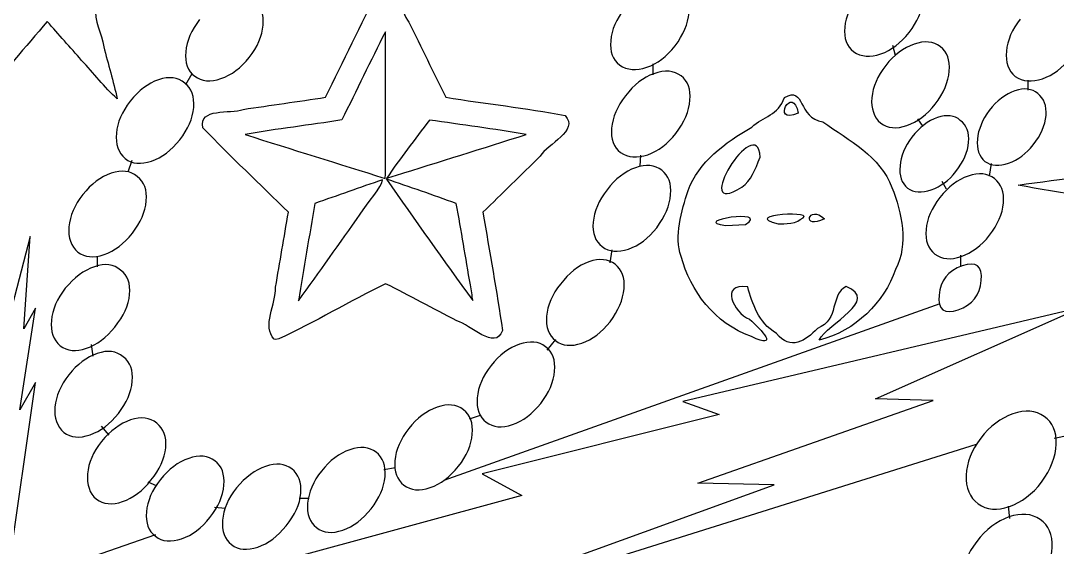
# Model space of a CAD drawing. Extents: x 0 to 11.4, y 1.1 to 23.5.
# Drawn here: x 4.233 to 8.34, y 9.195 to 11.283 of the extents above; entities that cross this region are included whole.
import ezdxf

# ---------------------------------------------------------------- set-up
doc = ezdxf.new("R2010")
doc.units = 0
doc.layers.add('White_Bulbs', color=7, linetype='CONTINUOUS')

msp = doc.modelspace()

# ---------------------------------------------------------------- linework, layer by layer
at = {"layer": 'White_Bulbs', "color": 7}
for points in [[(5.193628, 11.26519)], [(4.474612, 11.125246)], [(7.911596, 11.083122)], [(6.884508, 10.967328)], [(4.918428, 10.938297)], [(5.678913, 10.947866)], [(7.313717, 10.915873)], [(8.294985, 10.906372)], [(7.988351, 10.800483)], [(7.162599, 10.74149)], [(5.718356, 10.669053)], [(4.73068, 10.567832)], [(6.807959, 10.593105)], [(8.126238, 10.560031)], [(5.578484, 10.5154)], [(7.321174, 10.494592)], [(7.418008, 10.497355)], [(4.29151, 9.848374), (4.230348, 9.739946), (4.291831, 10.142484), (4.245044, 10.060629), (4.271167, 10.427266), (4.101206, 9.781027), (4.14755, 9.823337), (4.051415, 9.436235), (4.113299, 9.476696), (4.023238, 9.078587), (4.185415, 9.100427)], [(6.014544, 10.234959)], [(8.038579, 10.252233)], [(4.664584, 10.197219)], [(6.623378, 10.22022)], [(7.217537, 9.441856), (6.915653, 9.44931), (7.847749, 9.776252), (7.619149, 9.783194), (8.434072, 10.144958), (6.856496, 9.772689), (6.999903, 9.72164), (6.061386, 9.486499), (6.218539, 9.400064), (5.263368, 9.139373), (5.494909, 8.816932)], [(7.227883, 10.042204)], [(6.348179, 9.893328)], [(4.675146, 9.853078)], [(6.022265, 9.643775)], [(4.807654, 9.58969)], [(8.335338, 9.604057)], [(5.676367, 9.475145)], [(5.038018, 9.440896)], [(5.342793, 9.409136)], [(8.319331, 9.19487)]]:
    msp.add_lwpolyline(points, close=True, dxfattribs=at)
for points in [[(7.687363, 11.185455), (7.697842, 11.145636)], [(6.738054, 11.068099), (6.738054, 11.112107)], [(4.910682, 11.072289), (4.885535, 11.02828)], [(8.223839, 11.007324), (8.223839, 11.04714)], [(7.785856, 10.894158), (7.806813, 10.862723)], [(4.673879, 10.728602), (4.657113, 10.682497)], [(6.68776, 10.705549), (6.689855, 10.749558)], [(8.07086, 10.665731), (8.079242, 10.716027)], [(7.882254, 10.64687), (7.89902, 10.615434)], [(7.026983, 10.47088), (7.103942, 10.473999)], [(4.535568, 10.349287), (4.535568, 10.307373)], [(6.568309, 10.322043), (6.576692, 10.374434)], [(7.955601, 10.353477), (7.955601, 10.307372)], [(7.873872, 10.160676), (5.90934, 9.459956)], [(5.255251, 10.020685), (5.244184, 10.018202), (5.237919, 10.019957)], [(4.512516, 9.999312), (4.518804, 9.953207)], [(6.318932, 9.976258), (6.352462, 10.018171)], [(6.010877, 9.703823), (6.054885, 9.718492)], [(8.326969, 9.626964), (8.830724, 9.730781)], [(4.552333, 9.674483), (4.581672, 9.638858)], [(6.229121, 9.040675), (8.019874, 9.603669)], [(5.671388, 9.50264), (5.717491, 9.511022)], [(4.736747, 9.45444), (4.770276, 9.43977)], [(5.336091, 9.389474), (5.375907, 9.389475)], [(5.000793, 9.353848), (5.044801, 9.349656)], [(8.151676, 9.308706), (8.14657, 9.358061)], [(3.749715, 8.890705), (4.768181, 9.244872)]]:
    msp.add_lwpolyline(points, dxfattribs=at)
for points in [[(5.654345, 11.408076), (5.723859, 11.449002), (5.736811, 11.316187), (5.771064, 11.276509)], [(5.440809, 10.978835), (5.511919, 11.12194), (5.579397, 11.26703), (5.654345, 11.408076)], [(7.552562, 11.384213), (7.519627, 11.342393), (7.501266, 11.299752), (7.497478, 11.256287)], [(4.531786, 11.336455), (4.518477, 11.282981), (4.557293, 11.232482), (4.561891, 11.17934)], [(5.193628, 11.26519), (5.197416, 11.308653), (5.185579, 11.340867), (5.158116, 11.361829)], [(7.752511, 11.235453), (7.785447, 11.277273), (7.803807, 11.319914), (7.807595, 11.363379)], [(6.625564, 11.331087), (6.592629, 11.289266), (6.574268, 11.246624), (6.57048, 11.203161)], [(6.825514, 11.182326), (6.858659, 11.22656), (6.877126, 11.27041), (6.880914, 11.313874)], [(4.338367, 11.279474), (4.251107, 11.178427), (4.166266, 11.075279), (4.076954, 10.976017)], [(4.474612, 11.125246), (4.429197, 11.176655), (4.383782, 11.228065), (4.338367, 11.279474)], [(4.942079, 11.287226), (4.909144, 11.245407), (4.890783, 11.202765), (4.886995, 11.159301)], [(5.138544, 11.137264), (5.171479, 11.179084), (5.18984, 11.221725), (5.193628, 11.26519)], [(5.771064, 11.276509), (5.819864, 11.177357), (5.868372, 11.078061), (5.917024, 10.978835)], [(7.497478, 11.256287), (7.49369, 11.212824), (7.505527, 11.18061), (7.53299, 11.159648)], [(8.19317, 11.28926), (8.160236, 11.247441), (8.141875, 11.204799), (8.138086, 11.161334)], [(5.677796, 11.238822), (5.619716, 11.122686), (5.563138, 11.005707), (5.505488, 10.889315)], [(5.678918, 10.947867), (5.678689, 11.044851), (5.679231, 11.141851), (5.677796, 11.238822)], [(7.640389, 11.151066), (7.682203, 11.165508), (7.719577, 11.193634), (7.752511, 11.235453)], [(4.561891, 11.17934), (4.579651, 11.110438), (4.600219, 11.042245), (4.615601, 10.972742)], [(6.57048, 11.203161), (6.566693, 11.159697), (6.57853, 11.127483), (6.605993, 11.106521)], [(6.713393, 11.097939), (6.755205, 11.11238), (6.79258, 11.140507), (6.825514, 11.182326)], [(7.772168, 11.189547), (7.730356, 11.175105), (7.69298, 11.146978), (7.660047, 11.105158)], [(7.876083, 11.179761), (7.848621, 11.200724), (7.813982, 11.203986), (7.772168, 11.189547)], [(7.911596, 11.083122), (7.915384, 11.126586), (7.903546, 11.1588), (7.876083, 11.179761)], [(4.886995, 11.159301), (4.883206, 11.115836), (4.895043, 11.083624), (4.922507, 11.062662)], [(5.026423, 11.052876), (5.068236, 11.067318), (5.10561, 11.095444), (5.138544, 11.137264)], [(7.53299, 11.159648), (7.562776, 11.139487), (7.598576, 11.136627), (7.640389, 11.151066)], [(8.138086, 11.161334), (8.134299, 11.11787), (8.146031, 11.08445), (8.173282, 11.061074)], [(8.280683, 11.052492), (8.322496, 11.066933), (8.359871, 11.09506), (8.392806, 11.136879)], [(4.615601, 10.972742), (4.564095, 11.018844), (4.521906, 11.074896), (4.474612, 11.125246)], [(6.605993, 11.106521), (6.635779, 11.08636), (6.671578, 11.083499), (6.713393, 11.097939)], [(6.848996, 11.063968), (6.821532, 11.084929), (6.785732, 11.08779), (6.741595, 11.072549)], [(7.660047, 11.105158), (7.627112, 11.06334), (7.608751, 11.020698), (7.604963, 10.977233)], [(4.779316, 11.048345), (4.737504, 11.033903), (4.700129, 11.005776), (4.667194, 10.963956)], [(4.882915, 11.034936), (4.855664, 11.058315), (4.821131, 11.062784), (4.779316, 11.048345)], [(4.922507, 11.062662), (4.94997, 11.041698), (4.984609, 11.038437), (5.026423, 11.052876)], [(6.741595, 11.072549), (6.699782, 11.058108), (6.662303, 11.028773), (6.629158, 10.984539)], [(6.884508, 10.967328), (6.888296, 11.010792), (6.876459, 11.043005), (6.848996, 11.063968)], [(7.856196, 10.951574), (7.889341, 10.995808), (7.907808, 11.039657), (7.911596, 11.083122)], [(8.173282, 11.061074), (8.203069, 11.040913), (8.238869, 11.038052), (8.280683, 11.052492)], [(4.918428, 10.938297), (4.922215, 10.981762), (4.910378, 11.013974), (4.882915, 11.034936)], [(7.313717, 10.915873), (7.292125, 11.035936), (7.20106, 10.866323), (7.313717, 10.915873)], [(7.258766, 10.978156), (7.341948, 11.026039), (7.309272, 10.896413), (7.411316, 10.881663)], [(8.26201, 10.993348), (8.238982, 11.0135), (8.208885, 11.017159), (8.171717, 11.004325)], [(4.667194, 10.963956), (4.63426, 10.922137), (4.615899, 10.879495), (4.612111, 10.836032)], [(5.114153, 10.930977), (5.22302, 10.94704), (5.331974, 10.962554), (5.440809, 10.978835)], [(5.917024, 10.978835), (6.074539, 10.953678), (6.233707, 10.936247), (6.390219, 10.906526)], [(6.629158, 10.984539), (6.596223, 10.94272), (6.577862, 10.900078), (6.574075, 10.856614)], [(6.829108, 10.835781), (6.862254, 10.880015), (6.88072, 10.923864), (6.884508, 10.967328)], [(7.129352, 10.86046), (7.17271, 10.902993), (7.236531, 10.907531), (7.258766, 10.978156)], [(7.604963, 10.977233), (7.601175, 10.933769), (7.612907, 10.900349), (7.64016, 10.876972)], [(8.171717, 11.004325), (8.134549, 10.99149), (8.100765, 10.96577), (8.070363, 10.927167)], [(8.294985, 10.906372), (8.298352, 10.945006), (8.28736, 10.973998), (8.26201, 10.993348)], [(4.863344, 10.810372), (4.896278, 10.852191), (4.91464, 10.894833), (4.918428, 10.938297)], [(4.954989, 10.858146), (4.93794, 10.9397), (5.06205, 10.911734), (5.114153, 10.930977)], [(5.677395, 10.657104), (5.679336, 10.753998), (5.678602, 10.850951), (5.678913, 10.947866)], [(7.162599, 10.74149), (7.150731, 10.931822), (6.878632, 10.48849), (7.089608, 10.622345)], [(7.744074, 10.867186), (7.785888, 10.881628), (7.823262, 10.909756), (7.856196, 10.951574)], [(8.070363, 10.927167), (8.042285, 10.889368), (8.026562, 10.85115), (8.023196, 10.812516)], [(5.505488, 10.889315), (5.377773, 10.868817), (5.249194, 10.853618), (5.121762, 10.831536)], [(5.85252, 10.888845), (5.795364, 10.812706), (5.734338, 10.735245), (5.682457, 10.657549)], [(6.235491, 10.83161), (6.108245, 10.853213), (5.980166, 10.86974), (5.85252, 10.888845)], [(6.390219, 10.906526), (6.446031, 10.8458), (6.320044, 10.794634), (6.291018, 10.745303)], [(7.411316, 10.881663), (7.515241, 10.808169), (7.638339, 10.744117), (7.684706, 10.621768)], [(7.865084, 10.898437), (7.827916, 10.885602), (7.794131, 10.859882), (7.763731, 10.821279)], [(7.955376, 10.887459), (7.932348, 10.907612), (7.902251, 10.911271), (7.865084, 10.898437)], [(7.988352, 10.800483), (7.991719, 10.839118), (7.980727, 10.86811), (7.955376, 10.887459)], [(8.244333, 10.790515), (8.274733, 10.829118), (8.291617, 10.867737), (8.294985, 10.906372)], [(5.293473, 10.522923), (5.181343, 10.635355), (5.064476, 10.743161), (4.954989, 10.858146)], [(6.574075, 10.856614), (6.570287, 10.813151), (6.582124, 10.780937), (6.609587, 10.759975)], [(6.876681, 10.609674), (6.919828, 10.721823), (7.022976, 10.800821), (7.129352, 10.86046)], [(7.64016, 10.876972), (7.667622, 10.85601), (7.702259, 10.852747), (7.744074, 10.867186)], [(4.612111, 10.836032), (4.608323, 10.792568), (4.620055, 10.759146), (4.647307, 10.735769)], [(4.751222, 10.725983), (4.793035, 10.740425), (4.83041, 10.768553), (4.863344, 10.810372)], [(5.121762, 10.831536), (5.306765, 10.772749), (5.492204, 10.715298), (5.677395, 10.657104)], [(5.718356, 10.669055), (5.890746, 10.723191), (6.063502, 10.776254), (6.235491, 10.83161)], [(6.716987, 10.751393), (6.758799, 10.765834), (6.796174, 10.793962), (6.829108, 10.835781)], [(7.763731, 10.821279), (7.735652, 10.78348), (7.719931, 10.745262), (7.716563, 10.706627)], [(7.937697, 10.684626), (7.9681, 10.723229), (7.984983, 10.761848), (7.988351, 10.800483)], [(8.023196, 10.812516), (8.019829, 10.773881), (8.029659, 10.744487), (8.052686, 10.724334)], [(6.609587, 10.759975), (6.639373, 10.739814), (6.675172, 10.736954), (6.716987, 10.751393)], [(8.14678, 10.718184), (8.183948, 10.731019), (8.216465, 10.755129), (8.244333, 10.790515)], [(4.647307, 10.735769), (4.67477, 10.714806), (4.709408, 10.711545), (4.751222, 10.725983)], [(6.291018, 10.745303), (6.215414, 10.671252), (6.139841, 10.597171), (6.064393, 10.522958)], [(7.089608, 10.622345), (7.126868, 10.64823), (7.142259, 10.69059), (7.162599, 10.74149)], [(8.052686, 10.724334), (8.078248, 10.707399), (8.109612, 10.70535), (8.14678, 10.718184)], [(4.591568, 10.677878), (4.549755, 10.663436), (4.51238, 10.63531), (4.479446, 10.59349)], [(4.695167, 10.66447), (4.667915, 10.687848), (4.633382, 10.692318), (4.591568, 10.677878)], [(6.668531, 10.699529), (6.626718, 10.685087), (6.589238, 10.655754), (6.556094, 10.61152)], [(6.772446, 10.689745), (6.744984, 10.710707), (6.710345, 10.713969), (6.668531, 10.699529)], [(6.807959, 10.593105), (6.811747, 10.63657), (6.799909, 10.668783), (6.772446, 10.689745)], [(7.716563, 10.706627), (7.713196, 10.667993), (7.723026, 10.6386), (7.746053, 10.618446)], [(7.840144, 10.612296), (7.877313, 10.62513), (7.90983, 10.649242), (7.937697, 10.684626)], [(8.090724, 10.656671), (8.063261, 10.677634), (8.028623, 10.680895), (7.986809, 10.666456)], [(8.184067, 10.630866), (8.359331, 10.654256), (8.534973, 10.677316), (8.709748, 10.70386)], [(4.73068, 10.567832), (4.734467, 10.611296), (4.72263, 10.643508), (4.695167, 10.66447)], [(5.666739, 10.651535), (5.577143, 10.621289), (5.488175, 10.589204), (5.398826, 10.558231)], [(5.578484, 10.5154), (5.604939, 10.558299), (5.666283, 10.626294), (5.666739, 10.651535)], [(5.958362, 10.557592), (5.866625, 10.591037), (5.774551, 10.623801), (5.681864, 10.65445)], [(5.681864, 10.65445), (5.794972, 10.493127), (5.908471, 10.331925), (6.024323, 10.172638)], [(5.682457, 10.657549), (5.694328, 10.661681), (5.70637, 10.665288), (5.718356, 10.669053)], [(7.986809, 10.666456), (7.944997, 10.652015), (7.907622, 10.623888), (7.874687, 10.582068)], [(8.126238, 10.560031), (8.130025, 10.603496), (8.118188, 10.635709), (8.090724, 10.656671)], [(6.556094, 10.61152), (6.523158, 10.569701), (6.504798, 10.527059), (6.501009, 10.483594)], [(6.849234, 10.348027), (6.821563, 10.426456), (6.85088, 10.527851), (6.876681, 10.609674)], [(7.684706, 10.621768), (7.72288, 10.519627), (7.751581, 10.397866), (7.699042, 10.296017)], [(7.746053, 10.618446), (7.771614, 10.601511), (7.802977, 10.599461), (7.840144, 10.612296)], [(8.699519, 10.54737), (8.528133, 10.577916), (8.354716, 10.596818), (8.184067, 10.630866)], [(4.479446, 10.59349), (4.446511, 10.551671), (4.42815, 10.509029), (4.424362, 10.465565)], [(4.675596, 10.439906), (4.70853, 10.481725), (4.726892, 10.524367), (4.73068, 10.567832)], [(5.398826, 10.558231), (5.376407, 10.429629), (5.354647, 10.300909), (5.333089, 10.172159)], [(6.014544, 10.234959), (5.995643, 10.342469), (5.97892, 10.450403), (5.958362, 10.557592)], [(6.75256, 10.461557), (6.785704, 10.505791), (6.804171, 10.54964), (6.807959, 10.593105)], [(7.418008, 10.497355), (7.352199, 10.557384), (7.325203, 10.449152), (7.418008, 10.497355)], [(7.874687, 10.582068), (7.841753, 10.540248), (7.823392, 10.497607), (7.819603, 10.454143)], [(8.071153, 10.432107), (8.104088, 10.473925), (8.122449, 10.516567), (8.126238, 10.560031)], [(5.242921, 10.226032), (5.259779, 10.324996), (5.276635, 10.423958), (5.293473, 10.522923)], [(5.333089, 10.172159), (5.416547, 10.285334), (5.496522, 10.401113), (5.578484, 10.5154)], [(6.064393, 10.522958), (6.090496, 10.366656), (6.118883, 10.210707), (6.14209, 10.053941)], [(7.103942, 10.473999), (7.208929, 10.539482), (6.875909, 10.487278), (7.026983, 10.47088)], [(7.321174, 10.494592), (7.411001, 10.532034), (7.073301, 10.513829), (7.234339, 10.477578)], [(6.501009, 10.483594), (6.497221, 10.440131), (6.509058, 10.407918), (6.536522, 10.386954)], [(7.234339, 10.477578), (7.234339, 10.477578), (7.299996, 10.473162), (7.321174, 10.494592)], [(4.424362, 10.465565), (4.420573, 10.4221), (4.432305, 10.388679), (4.459559, 10.365303)], [(4.563475, 10.355518), (4.605287, 10.369959), (4.642662, 10.398087), (4.675596, 10.439906)], [(6.640437, 10.37717), (6.68225, 10.391611), (6.719625, 10.419738), (6.75256, 10.461557)], [(7.819603, 10.454143), (7.815815, 10.410679), (7.827652, 10.378466), (7.855116, 10.357503)], [(7.959031, 10.347718), (8.000844, 10.36216), (8.038218, 10.390288), (8.071153, 10.432107)], [(4.459559, 10.365303), (4.487022, 10.34434), (4.52166, 10.341079), (4.563475, 10.355518)], [(6.536522, 10.386954), (6.563985, 10.365992), (6.598624, 10.36273), (6.640437, 10.37717)], [(7.127946, 10.029993), (6.981351, 10.082502), (6.886642, 10.211559), (6.849234, 10.348027)], [(7.855116, 10.357503), (7.882579, 10.336541), (7.917217, 10.33328), (7.959031, 10.347718)], [(4.525472, 10.307265), (4.48366, 10.292824), (4.445123, 10.264295), (4.409866, 10.221674)], [(4.629071, 10.29386), (4.601819, 10.317236), (4.567285, 10.321704), (4.525472, 10.307265)], [(6.483952, 10.326645), (6.442139, 10.312204), (6.40466, 10.282869), (6.371514, 10.238635)], [(6.587867, 10.31686), (6.560403, 10.337823), (6.525766, 10.341084), (6.483952, 10.326645)], [(6.623378, 10.22022), (6.627166, 10.263685), (6.615329, 10.295898), (6.587867, 10.31686)], [(7.962527, 10.310283), (7.906775, 10.29103), (7.876374, 10.252427), (7.871323, 10.194475)], [(8.038579, 10.252233), (8.04363, 10.310186), (8.018279, 10.329535), (7.962527, 10.310283)], [(4.664584, 10.197219), (4.668372, 10.240683), (4.656535, 10.272896), (4.629071, 10.29386)], [(7.699042, 10.296017), (7.653412, 10.165847), (7.540834, 10.052461), (7.395658, 10.015788)], [(5.237919, 10.019957), (5.187072, 10.070266), (5.245975, 10.160679), (5.242921, 10.226032)], [(5.678918, 10.239806), (5.536389, 10.169418), (5.39906, 10.088402), (5.255251, 10.020685)], [(5.960801, 10.092136), (5.866784, 10.141234), (5.773832, 10.192506), (5.678918, 10.239806)], [(6.024323, 10.172638), (6.021814, 10.193513), (6.017912, 10.214212), (6.014544, 10.234959)], [(6.371514, 10.238635), (6.338579, 10.196816), (6.320218, 10.154174), (6.31643, 10.110709)], [(7.113273, 10.227294), (6.999682, 10.244308), (7.057402, 10.12546), (7.120064, 10.098739)], [(7.227883, 10.042204), (7.152115, 10.088319), (7.133054, 10.160856), (7.113273, 10.227294)], [(7.50341, 10.229048), (7.437524, 10.195414), (7.478314, 10.09829), (7.389473, 10.062396)], [(7.395658, 10.015788), (7.429764, 10.083733), (7.63832, 10.172791), (7.50341, 10.229048)], [(7.947376, 10.136426), (8.003127, 10.155678), (8.033528, 10.194281), (8.038579, 10.252233)], [(4.409866, 10.221674), (4.376931, 10.179855), (4.358569, 10.137213), (4.354782, 10.093748)], [(4.606016, 10.068092), (4.641274, 10.110712), (4.660796, 10.153755), (4.664584, 10.197219)], [(6.56798, 10.088674), (6.601124, 10.132907), (6.61959, 10.176756), (6.623378, 10.22022)], [(7.871323, 10.194475), (7.866274, 10.136524), (7.891624, 10.117174), (7.947376, 10.136426)], [(6.31643, 10.110709), (6.312642, 10.067245), (6.324479, 10.035032), (6.351943, 10.014071)], [(4.354782, 10.093748), (4.350994, 10.050285), (4.362726, 10.016865), (4.389978, 9.993488)], [(4.493893, 9.983703), (4.535706, 9.998144), (4.573081, 10.026272), (4.606016, 10.068092)], [(6.14209, 10.053941), (6.112193, 9.971216), (6.014365, 10.079984), (5.960801, 10.092136)], [(6.455857, 10.004285), (6.49767, 10.018726), (6.535046, 10.046854), (6.56798, 10.088674)], [(7.120064, 10.098739), (7.168412, 10.058971), (7.241489, 9.977666), (7.127946, 10.029993)], [(7.389473, 10.062396), (7.34458, 10.013152), (7.280469, 9.973467), (7.227883, 10.042204)], [(4.389978, 9.993488), (4.417442, 9.972525), (4.45208, 9.969264), (4.493893, 9.983703)], [(6.208752, 9.999753), (6.166938, 9.985311), (6.129563, 9.957184), (6.09663, 9.915364)], [(6.312666, 9.989968), (6.285204, 10.01093), (6.250565, 10.014192), (6.208752, 9.999753)], [(6.348179, 9.893328), (6.351967, 9.936792), (6.340129, 9.969006), (6.312666, 9.989968)], [(6.351943, 10.014071), (6.379406, 9.993107), (6.414044, 9.989846), (6.455857, 10.004285)], [(4.536036, 9.963124), (4.494222, 9.948682), (4.456847, 9.920556), (4.423913, 9.878736)], [(4.639634, 9.949718), (4.612382, 9.973095), (4.577849, 9.977564), (4.536036, 9.963124)], [(4.675146, 9.853078), (4.678933, 9.896543), (4.667097, 9.928756), (4.639634, 9.949718)], [(6.09663, 9.915364), (6.063694, 9.873545), (6.045333, 9.830903), (6.041546, 9.787439)], [(4.423913, 9.878736), (4.390978, 9.836918), (4.372617, 9.794276), (4.368829, 9.750813)], [(6.293095, 9.765403), (6.32603, 9.807221), (6.344391, 9.849863), (6.348179, 9.893328)], [(4.620063, 9.725153), (4.652997, 9.766972), (4.671358, 9.809614), (4.675146, 9.853078)], [(6.041546, 9.787439), (6.037757, 9.743975), (6.049594, 9.711761), (6.077058, 9.690799)], [(4.368829, 9.750813), (4.36504, 9.707348), (4.376773, 9.673927), (4.404026, 9.65055)], [(5.882837, 9.750199), (5.841025, 9.735757), (5.80365, 9.70763), (5.770715, 9.665811)], [(5.986752, 9.740414), (5.95929, 9.761376), (5.92465, 9.764638), (5.882837, 9.750199)], [(6.022265, 9.643775), (6.026053, 9.68724), (6.014215, 9.719452), (5.986752, 9.740414)], [(6.180973, 9.681015), (6.222785, 9.695456), (6.26016, 9.723583), (6.293095, 9.765403)], [(8.287664, 9.71395), (8.253942, 9.737615), (8.212766, 9.74103), (8.164134, 9.724198)], [(4.50794, 9.640765), (4.549754, 9.655207), (4.587129, 9.683334), (4.620063, 9.725153)], [(4.668541, 9.699738), (4.626729, 9.685296), (4.588193, 9.656768), (4.552935, 9.614147)], [(4.772142, 9.686331), (4.744888, 9.709708), (4.710355, 9.714177), (4.668541, 9.699738)], [(6.077058, 9.690799), (6.104521, 9.669837), (6.139159, 9.666576), (6.180973, 9.681015)], [(8.164134, 9.724198), (8.115501, 9.707369), (8.072923, 9.674961), (8.036398, 9.626983)], [(8.335338, 9.604057), (8.337277, 9.653655), (8.321386, 9.690286), (8.287664, 9.71395)], [(4.404026, 9.65055), (4.431489, 9.629588), (4.466127, 9.626326), (4.50794, 9.640765)], [(4.807654, 9.58969), (4.811442, 9.633155), (4.799604, 9.665369), (4.772142, 9.686331)], [(5.770715, 9.665811), (5.737781, 9.623992), (5.71942, 9.58135), (5.715633, 9.537886)], [(4.552935, 9.614147), (4.520001, 9.572328), (4.50164, 9.529686), (4.497851, 9.486222)], [(5.967181, 9.515849), (6.000115, 9.557668), (6.018477, 9.600311), (6.022265, 9.643775)], [(8.036398, 9.626983), (7.999873, 9.579006), (7.980641, 9.530217), (7.978701, 9.480619)], [(4.749085, 9.460563), (4.784343, 9.503185), (4.803866, 9.546227), (4.807654, 9.58969)], [(5.53694, 9.58157), (5.495127, 9.567128), (5.457752, 9.539001), (5.424818, 9.497181)], [(5.640855, 9.571784), (5.613392, 9.592747), (5.578754, 9.596008), (5.53694, 9.58157)], [(5.676367, 9.475145), (5.680156, 9.518609), (5.668319, 9.550823), (5.640855, 9.571784)], [(8.27748, 9.453559), (8.314112, 9.504293), (8.333397, 9.554459), (8.335338, 9.604057)], [(4.89859, 9.54732), (4.856777, 9.532878), (4.819403, 9.504752), (4.786468, 9.462932)], [(5.002505, 9.537536), (4.975042, 9.558499), (4.940403, 9.56176), (4.89859, 9.54732)], [(5.038018, 9.440896), (5.041806, 9.48436), (5.029968, 9.516573), (5.002505, 9.537536)], [(5.307282, 9.505776), (5.279818, 9.526737), (5.245179, 9.529999), (5.203366, 9.51556)], [(5.715633, 9.537886), (5.711845, 9.494423), (5.723681, 9.462209), (5.751144, 9.441247)], [(4.497851, 9.486222), (4.494064, 9.442758), (4.505796, 9.409338), (4.533048, 9.385961)], [(5.203366, 9.51556), (5.161553, 9.501118), (5.123017, 9.47259), (5.087759, 9.429969)], [(5.342793, 9.409136), (5.34658, 9.4526), (5.334743, 9.484813), (5.307282, 9.505776)], [(5.424818, 9.497181), (5.391883, 9.455363), (5.373522, 9.412721), (5.369735, 9.369257)], [(5.855058, 9.431462), (5.896871, 9.445903), (5.934246, 9.47403), (5.967181, 9.515849)], [(4.636963, 9.376176), (4.678776, 9.390617), (4.716151, 9.418744), (4.749085, 9.460563)], [(4.786468, 9.462932), (4.753533, 9.421113), (4.735172, 9.378472), (4.731384, 9.335008)], [(5.621284, 9.347219), (5.654219, 9.389039), (5.67258, 9.43168), (5.676367, 9.475145)], [(7.978701, 9.480619), (7.976761, 9.431021), (7.992598, 9.393012), (8.026212, 9.366592)], [(8.149744, 9.356345), (8.198378, 9.373174), (8.240954, 9.405582), (8.27748, 9.453559)], [(4.982934, 9.312971), (5.015869, 9.35479), (5.03423, 9.397432), (5.038018, 9.440896)], [(5.087759, 9.429969), (5.054824, 9.38815), (5.036463, 9.345508), (5.032675, 9.302044)], [(5.284225, 9.280008), (5.319481, 9.322629), (5.339005, 9.365671), (5.342793, 9.409136)], [(5.751144, 9.441247), (5.778607, 9.420283), (5.813245, 9.417022), (5.855058, 9.431462)], [(4.533048, 9.385961), (4.560511, 9.364998), (4.595149, 9.361736), (4.636963, 9.376176)], [(5.369735, 9.369257), (5.365947, 9.325793), (5.377783, 9.293579), (5.405247, 9.272617)], [(8.026212, 9.366592), (8.059934, 9.342927), (8.101111, 9.339512), (8.149744, 9.356345)], [(4.731384, 9.335008), (4.727596, 9.291544), (4.739433, 9.25933), (4.766897, 9.238368)], [(5.50916, 9.262833), (5.550974, 9.277274), (5.588348, 9.305401), (5.621284, 9.347219)], [(8.271658, 9.304764), (8.237936, 9.328429), (8.19676, 9.331845), (8.148128, 9.315013)], [(4.870812, 9.228583), (4.912624, 9.243025), (4.949999, 9.271152), (4.982934, 9.312971)], [(5.032675, 9.302044), (5.028888, 9.25858), (5.040725, 9.226366), (5.068187, 9.205404)], [(8.148128, 9.315013), (8.099494, 9.298183), (8.056916, 9.265775), (8.020392, 9.217798)], [(8.319331, 9.19487), (8.321271, 9.244468), (8.30538, 9.2811), (8.271658, 9.304764)], [(5.172103, 9.195619), (5.213916, 9.210061), (5.25129, 9.238189), (5.284225, 9.280008)], [(5.405247, 9.272617), (5.432709, 9.251654), (5.467347, 9.248393), (5.50916, 9.262833)], [(4.766897, 9.238368), (4.79436, 9.217406), (4.828998, 9.214144), (4.870812, 9.228583)], [(5.068187, 9.205404), (5.095651, 9.184442), (5.130289, 9.18118), (5.172103, 9.195619)], [(8.020392, 9.217798), (7.983867, 9.16982), (7.964635, 9.121032), (7.962695, 9.071433)], [(8.261634, 9.048507), (8.298159, 9.096485), (8.317392, 9.145272), (8.319331, 9.19487)]]:
    msp.add_open_spline(points, degree=3, dxfattribs=at)

doc.saveas('drawing.dxf')
